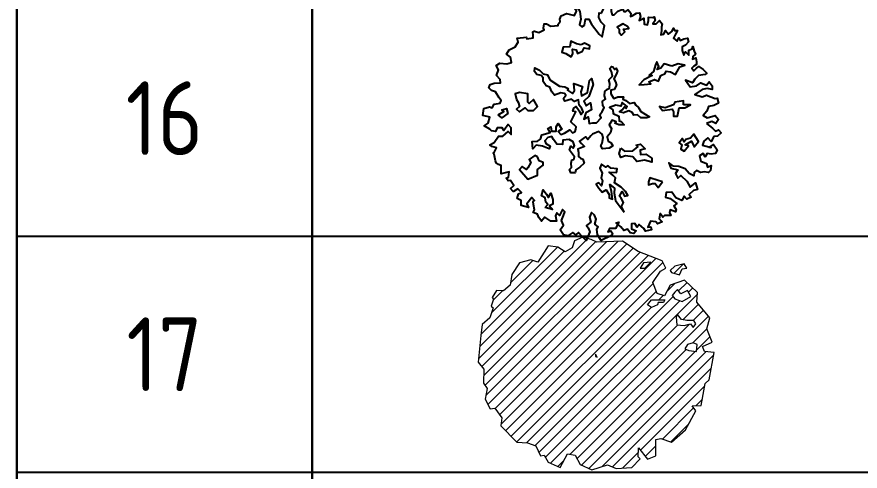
# Model space of a CAD drawing. Header units: metres. Extents: x -2072 to 1581266, y 0 to 323429.
# Drawn here: x 1734.68 to 1763.24, y 1723.38 to 1738.77 of the extents above; entities that cross this region are included whole.
import ezdxf

# ---------------------------------------------------------------- set-up
doc = ezdxf.new("R2010")
doc.units = ezdxf.units.M
doc.layers.add('АЖФ Лиственные деревья', color=7, linetype='Continuous')
doc.layers.add('АЖФ Лиственные кустарники', color=7, linetype='Continuous', lineweight=9)
doc.layers.add('ГП - Лист (таблица)', color=7, linetype='Continuous', lineweight=9)
doc.layers.add('ГП_Озеленение_деревья и кустарники', color=7, linetype='Continuous', lineweight=9, true_color=0x2e7666)
doc.styles.add('ATTR', font='romans.shx', dxfattribs={"width": 0.8, "height": 0.470416})
doc.styles.add('GOST Common_2', font='GOST_Common.ttf', dxfattribs={"width": 0.9, "height": 2.5})
doc.styles.add('ГП Ариал 2016', font='arial.ttf')

# ---------------------------------------------------------------- blocks, each defined once
blk = doc.blocks.new('*T90')
at = {"layer": 'Defpoints', "color": 8, "linetype": 'ByBlock', "lineweight": 0, "transparency": 16777216}
for p, q in [((0, 0), (208.026, 0)), ((0, 0), (0, -10)), ((208.026, 0), (208.026, -10))]:
    blk.add_line(p, q, dxfattribs=at)
at = {"layer": 'ГП - Лист (таблица)', "color": 0, "linetype": 'ByBlock', "lineweight": 40, "transparency": 16777216}
for p, q in [((0, -10), (208.026, -10)), ((0, -10), (0, -29.267)), ((10, -10), (10, -29.267)), ((30, -10), (30, -29.267)), ((115, -10), (115, -29.267)), ((132.406, -10), (132.406, -29.267)), ((151.584, -10), (151.584, -29.267)), ((166.584, -10), (166.584, -29.267)), ((208.026, -10), (208.026, -29.267))]:
    blk.add_line(p, q, dxfattribs=at)
at = {"layer": 'ГП - Лист (таблица)', "color": 0, "linetype": 'ByBlock', "lineweight": 30, "transparency": 16777216}
for p, q in [((0, -29.267), (208.026, -29.267)), ((0, -29.267), (0, -677.267)), ((208.026, -29.267), (208.026, -677.267)), ((10, -37.267), (10, -125.267)), ((30, -37.267), (30, -125.267)), ((115, -37.267), (115, -125.267)), ((132.406, -37.267), (132.406, -125.267)), ((151.584, -37.267), (151.584, -125.267)), ((166.584, -37.267), (166.584, -125.267)), ((10, -133.267), (10, -277.267)), ((30, -133.267), (30, -277.267)), ((115, -133.267), (115, -277.267)), ((132.406, -133.267), (132.406, -277.267)), ((151.584, -133.267), (151.584, -277.267)), ((166.584, -133.267), (166.584, -277.267)), ((10, -285.267), (10, -549.267)), ((30, -285.267), (30, -549.267)), ((115, -285.267), (115, -549.267)), ((132.406, -285.267), (132.406, -549.267)), ((151.584, -285.267), (151.584, -549.267)), ((166.584, -285.267), (166.584, -549.267)), ((10, -557.267), (10, -621.267)), ((30, -557.267), (30, -621.267)), ((115, -557.267), (115, -621.267)), ((132.406, -557.267), (132.406, -621.267)), ((151.584, -557.267), (151.584, -621.267)), ((166.584, -557.267), (166.584, -621.267)), ((10, -629.267), (10, -677.267)), ((30, -629.267), (30, -677.267)), ((115, -629.267), (115, -677.267)), ((132.406, -629.267), (132.406, -677.267)), ((151.584, -629.267), (151.584, -677.267)), ((166.584, -629.267), (166.584, -677.267))]:
    blk.add_line(p, q, dxfattribs=at)
at = {"layer": 'ГП - Лист (таблица)', "color": 0, "linetype": 'ByBlock', "lineweight": -2, "transparency": 16777216}
for p, q in [((0, -37.267), (208.026, -37.267)), ((0, -45.267), (208.026, -45.267)), ((0, -53.267), (208.026, -53.267)), ((0, -61.267), (208.026, -61.267)), ((0, -69.267), (208.026, -69.267)), ((0, -77.267), (208.026, -77.267)), ((0, -85.267), (208.026, -85.267)), ((0, -93.267), (208.026, -93.267)), ((0, -101.267), (208.026, -101.267)), ((0, -109.267), (208.026, -109.267)), ((0, -117.267), (208.026, -117.267)), ((0, -125.267), (208.026, -125.267)), ((0, -133.267), (208.026, -133.267)), ((0, -141.267), (208.026, -141.267)), ((0, -149.267), (208.026, -149.267)), ((0, -157.267), (208.026, -157.267)), ((0, -165.267), (208.026, -165.267)), ((0, -173.267), (208.026, -173.267)), ((0, -181.267), (208.026, -181.267)), ((0, -189.267), (208.026, -189.267)), ((0, -197.267), (208.026, -197.267)), ((0, -205.267), (208.026, -205.267)), ((0, -213.267), (208.026, -213.267)), ((0, -221.267), (208.026, -221.267)), ((0, -229.267), (208.026, -229.267)), ((0, -237.267), (208.026, -237.267)), ((0, -245.267), (208.026, -245.267)), ((0, -253.267), (208.026, -253.267)), ((0, -261.267), (208.026, -261.267)), ((0, -269.267), (208.026, -269.267)), ((0, -277.267), (208.026, -277.267)), ((0, -285.267), (208.026, -285.267)), ((0, -293.267), (208.026, -293.267)), ((0, -301.267), (208.026, -301.267)), ((0, -309.267), (208.026, -309.267)), ((0, -317.267), (208.026, -317.267)), ((0, -325.267), (208.026, -325.267)), ((0, -333.267), (208.026, -333.267)), ((0, -341.267), (208.026, -341.267)), ((0, -349.267), (208.026, -349.267)), ((0, -357.267), (208.026, -357.267)), ((0, -365.267), (208.026, -365.267)), ((0, -373.267), (208.026, -373.267)), ((0, -381.267), (208.026, -381.267)), ((0, -389.267), (208.026, -389.267)), ((0, -397.267), (208.026, -397.267)), ((0, -405.267), (208.026, -405.267)), ((0, -413.267), (208.026, -413.267)), ((0, -421.267), (208.026, -421.267)), ((0, -429.267), (208.026, -429.267)), ((0, -437.267), (208.026, -437.267)), ((0, -445.267), (208.026, -445.267)), ((0, -453.267), (208.026, -453.267)), ((0, -461.267), (208.026, -461.267)), ((0, -469.267), (208.026, -469.267)), ((0, -477.267), (208.026, -477.267)), ((0, -485.267), (208.026, -485.267)), ((0, -493.267), (208.026, -493.267)), ((0, -501.267), (208.026, -501.267)), ((0, -509.267), (208.026, -509.267)), ((0, -517.267), (208.026, -517.267)), ((0, -525.267), (208.026, -525.267)), ((0, -533.267), (208.026, -533.267)), ((0, -541.267), (208.026, -541.267)), ((0, -549.267), (208.026, -549.267)), ((0, -557.267), (208.026, -557.267)), ((0, -565.267), (208.026, -565.267)), ((0, -573.267), (208.026, -573.267)), ((0, -581.267), (208.026, -581.267)), ((0, -589.267), (208.026, -589.267)), ((0, -597.267), (208.026, -597.267)), ((0, -605.267), (208.026, -605.267)), ((0, -613.267), (208.026, -613.267)), ((0, -621.267), (208.026, -621.267)), ((0, -629.267), (208.026, -629.267)), ((0, -637.267), (208.026, -637.267)), ((0, -645.267), (208.026, -645.267)), ((0, -653.267), (208.026, -653.267)), ((0, -661.267), (208.026, -661.267)), ((0, -669.267), (208.026, -669.267)), ((0, -677.267), (208.026, -677.267))]:
    blk.add_line(p, q, dxfattribs=at)
at = {"layer": 'ГП - Лист (таблица)', "transparency": 16777216}
for s, insert, char_height, width, attachment_point, style in [('Ведомость элементов озеленения', (104.013, -5), 3.5, 205.02644, 5, 'GOST Common_2'), ('Обхват ствола, см', (123.703, -19.634), 2.5, 17.40565, 5, 'GOST Common_2'), ('Наименование породы или\\Pвид насаждения', (72.5, -19.634), 2.5, 85, 5, 'GOST Common_2'), ('{\\W0.8;Условное обозначение}', (20, -19.634), 2.5, 20, 5, 'GOST Common_2'), ('Размер,\\Pсм', (141.995, -19.634), 2.5, 19.17871, 5, 'GOST Common_2'), ('Примечание', (187.305, -19.634), 2.5, 41.44209, 5, 'GOST Common_2'), ('Поз.', (5, -19.634), 2.5, 10, 5, 'GOST Common_2'), ('Кол.', (159.084, -19.634), 2.5, 15, 5, 'GOST Common_2'), ('Хвойные деревья и кустарники', (104.013, -33.267), 2.5, 205.02644, 5, 'GOST Common_2'), ('\\A1;1', (5, -41.267), 2.5, 7, 5, 'GOST Common_2'), ('{\\C0;Ель}', (31.5, -41.267), 2.5, 82, 4, 'GOST Common_2'), ('20-25', (123.703, -41.267), 2.5, 14.40565, 5, 'GOST Common_2'), ('500-600', (141.995, -41.267), 2.5, 16.17871, 5, 'GOST Common_2'), ('С комом 0.8*0.8*0.8', (187.305, -41.267), 2.5, 38.44209, 5, 'GOST Common_2'), ('Лиственница', (31.5, -49.267), 2.5, 82, 4, 'GOST Common_2'), ('\\A1;2', (5, -49.267), 2.5, 7, 5, 'GOST Common_2'), ('\\A1;3', (5, -57.267), 2.5, 7, 5, 'GOST Common_2'), ('Сосна', (31.5, -57.267), 2.5, 82, 4, 'GOST Common_2'), ('{\\C0;Сосна горная}', (31.5, -65.267), 2.5, 82, 4, 'GOST Common_2'), ('4', (5, -65.267), 2.5, 7, 5, 'GOST Common_2'), ('5', (5, -73.267), 2.5, 7, 5, 'GOST Common_2'), ('Можжевельник', (31.5, -73.267), 2.5, 82, 4, 'GOST Common_2'), ('{\\fGOST Common|b0|i0|c204|p34;\\W0.9;\\C0;Можжевельник горизонтальный}', (31.5, -81.267), 2.5, 82, 4, 'ГП Ариал 2016'), ('6', (5, -81.267), 2.5, 7, 5, 'GOST Common_2'), ('7', (5, -89.267), 2.5, 7, 5, 'GOST Common_2'), ('{\\fGOST Common|b0|i0|c204|p34;\\W0.9;\\C0;Пихта}', (31.5, -89.267), 2.5, 82, 4, 'ГП Ариал 2016'), ('{\\fGOST Common|b0|i0|c204|p34;\\W0.9;\\C0;Псевдотсуга}', (31.5, -97.267), 2.5, 82, 4, 'ГП Ариал 2016'), ('8', (5, -97.267), 2.5, 7, 5, 'GOST Common_2'), ('{\\fGOST Common|b0|i0|c204|p34;\\W0.9;\\C0;Микробиота перекрёстнопарная}', (31.5, -105.267), 2.5, 82, 4, 'ГП Ариал 2016'), ('9', (5, -105.267), 2.5, 7, 5, 'GOST Common_2'), ('{\\fGOST Common|b0|i0|c204|p34;\\W0.9;\\C0;Тсуга}', (31.5, -113.267), 2.5, 82, 4, 'ГП Ариал 2016'), ('{\\fGOST Common|b0|i0|c204|p34;\\W0.9;\\C0;Туя западная}', (31.5, -121.267), 2.5, 82, 4, 'ГП Ариал 2016'), ('10', (5, -121.267), 2.5, 7, 5, 'GOST Common_2'), ('{\\fArial|b0|i0|c204|p34;Лиственные деревья }', (104.013, -129.267), 2.5, 205.02644, 5, 'GOST Common_2'), ('Бархат Амурский', (31.5, -137.267), 2.5, 82, 4, 'GOST Common_2'), ('1', (5, -137.267), 2.5, 7, 5, 'GOST Common_2'), ('Береза', (31.5, -145.267), 2.5, 82, 4, 'GOST Common_2'), ('2', (5, -145.267), 2.5, 7, 5, 'GOST Common_2'), ('Боярышник', (31.5, -153.267), 2.5, 82, 4, 'GOST Common_2'), ('3', (5, -153.267), 2.5, 7, 5, 'GOST Common_2'), ('4', (5, -161.267), 2.5, 7, 5, 'GOST Common_2'), ('Вишня', (31.5, -161.267), 2.5, 82, 4, 'GOST Common_2'), ('5', (5, -169.267), 2.5, 7, 5, 'GOST Common_2'), ('Вяз', (31.5, -169.267), 2.5, 82, 4, 'GOST Common_2'), ('Груша', (31.5, -177.267), 2.5, 82, 4, 'GOST Common_2'), ('6', (5, -177.267), 2.5, 7, 5, 'GOST Common_2'), ('Дуб', (31.5, -185.267), 2.5, 82, 4, 'GOST Common_2'), ('7', (5, -185.267), 2.5, 7, 5, 'GOST Common_2'), ('8', (5, -193.267), 2.5, 7, 5, 'GOST Common_2'), ('Ива ', (31.5, -193.267), 2.5, 82, 4, 'GOST Common_2'), ('9', (5, -201.267), 2.5, 7, 5, 'GOST Common_2'), ('Клен', (31.5, -201.267), 2.5, 82, 4, 'GOST Common_2'), ('10', (5, -209.267), 2.5, 7, 5, 'GOST Common_2'), ('Конский каштан', (31.5, -209.267), 2.5, 82, 4, 'GOST Common_2'), ('11', (5, -217.267), 2.5, 7, 5, 'GOST Common_2'), ('Липа ', (31.5, -217.267), 2.5, 82, 4, 'GOST Common_2'), ('12', (5, -225.267), 2.5, 7, 5, 'GOST Common_2'), ('Ольха', (31.5, -225.267), 2.5, 82, 4, 'GOST Common_2'), ('Акация (Робиния)', (31.5, -233.267), 2.5, 82, 4, 'GOST Common_2'), ('13', (5, -233.267), 2.5, 7, 5, 'GOST Common_2'), ('14', (5, -241.267), 2.5, 7, 5, 'GOST Common_2'), ('Рябина', (31.5, -241.267), 2.5, 82, 4, 'GOST Common_2'), ('15', (5, -249.267), 2.5, 7, 5, 'GOST Common_2'), ('Слива', (31.5, -249.267), 2.5, 82, 4, 'GOST Common_2'), ('16', (5, -257.267), 2.5, 7, 5, 'GOST Common_2'), ('Тополь', (31.5, -257.267), 2.5, 82, 4, 'GOST Common_2'), ('Черемуха', (31.5, -265.267), 2.5, 82, 4, 'GOST Common_2'), ('17', (5, -265.267), 2.5, 7, 5, 'GOST Common_2'), ('18', (5, -273.267), 2.5, 7, 5, 'GOST Common_2'), ('Яблоня', (31.5, -273.267), 2.5, 82, 4, 'GOST Common_2'), ('Лиственные кустарники', (104.013, -281.267), 3.5, 205.02644, 5, 'ГП Ариал 2016'), ('Арония', (31.5, -289.267), 2.5, 82, 4, 'GOST Common_2'), ('1', (5, -289.267), 2.5, 7, 5, 'GOST Common_2'), ('Барбарис', (31.5, -297.267), 2.5, 82, 4, 'GOST Common_2'), ('2', (5, -297.267), 2.5, 7, 5, 'GOST Common_2'), ('Бересклет', (31.5, -305.267), 2.5, 82, 4, 'GOST Common_2'), ('3', (5, -305.267), 2.5, 7, 5, 'GOST Common_2'), ('Бирючина Вегейла', (31.5, -313.267), 2.5, 82, 4, 'GOST Common_2'), ('4', (5, -313.267), 2.5, 7, 5, 'GOST Common_2'), ('Бузина', (31.5, -321.267), 2.5, 82, 4, 'GOST Common_2'), ('5', (5, -321.267), 2.5, 7, 5, 'GOST Common_2'), ('6', (5, -329.267), 2.5, 7, 5, 'GOST Common_2'), ('Вегейла', (31.5, -329.267), 2.5, 82, 4, 'GOST Common_2'), ('Гортензия', (31.5, -337.267), 2.5, 82, 4, 'GOST Common_2'), ('7', (5, -337.267), 2.5, 7, 5, 'GOST Common_2'), ('Дерен', (31.5, -345.267), 2.5, 82, 4, 'GOST Common_2'), ('8', (5, -345.267), 2.5, 7, 5, 'GOST Common_2'), ('9', (5, -353.267), 2.5, 7, 5, 'GOST Common_2'), ('Жимолость', (31.5, -353.267), 2.5, 82, 4, 'GOST Common_2'), ('Ива пурпурная ф. "Nana"', (31.5, -361.267), 2.5, 82, 4, 'GOST Common_2'), ('10', (5, -361.267), 2.5, 7, 5, 'GOST Common_2'), ('Ирга', (31.5, -369.267), 2.5, 82, 4, 'GOST Common_2'), ('11', (5, -369.267), 2.5, 7, 5, 'GOST Common_2'), ('12', (5, -377.267), 2.5, 7, 5, 'GOST Common_2'), ('Калина', (31.5, -377.267), 2.5, 82, 4, 'GOST Common_2'), ('Карагана', (31.5, -385.267), 2.5, 82, 4, 'GOST Common_2'), ('13', (5, -385.267), 2.5, 7, 5, 'GOST Common_2'), ('14', (5, -393.267), 2.5, 7, 5, 'GOST Common_2'), ('Кизильник', (31.5, -393.267), 2.5, 82, 4, 'GOST Common_2'), ('15', (5, -401.267), 2.5, 7, 5, 'GOST Common_2'), ('Лапчатка', (31.5, -401.267), 2.5, 82, 4, 'GOST Common_2'), ('Лещина', (31.5, -409.267), 2.5, 82, 4, 'GOST Common_2'), ('16', (5, -409.267), 2.5, 7, 5, 'GOST Common_2'), ('17', (5, -417.267), 2.5, 7, 5, 'GOST Common_2'), ('Лох', (31.5, -417.267), 2.5, 82, 4, 'GOST Common_2'), ('18', (5, -425.267), 2.5, 7, 5, 'GOST Common_2'), ('Магония', (31.5, -425.267), 2.5, 82, 4, 'GOST Common_2'), ('Пузыреплодник калинолистный', (31.5, -433.267), 2.5, 82, 4, 'GOST Common_2'), ('19', (5, -433.267), 2.5, 7, 5, 'GOST Common_2'), ('Ракитник русский', (31.5, -441.267), 2.5, 82, 4, 'GOST Common_2'), ('20', (5, -441.267), 2.5, 7, 5, 'GOST Common_2'), ('Рододендрон даурский', (31.5, -449.267), 2.5, 82, 4, 'GOST Common_2'), ('21', (5, -449.267), 2.5, 7, 5, 'GOST Common_2'), ('22', (5, -457.267), 2.5, 7, 5, 'GOST Common_2'), ('Роза', (31.5, -457.267), 2.5, 82, 4, 'GOST Common_2'), ('23', (5, -465.267), 2.5, 7, 5, 'GOST Common_2'), ('Рябинник', (31.5, -465.267), 2.5, 82, 4, 'GOST Common_2'), ('Сирень', (31.5, -473.267), 2.5, 82, 4, 'GOST Common_2'), ('24', (5, -473.267), 2.5, 7, 5, 'GOST Common_2'), ('Смородина', (31.5, -481.267), 2.5, 82, 4, 'GOST Common_2'), ('25', (5, -481.267), 2.5, 7, 5, 'GOST Common_2'), ('26', (5, -489.267), 2.5, 7, 5, 'GOST Common_2'), ('Снежнеягоник', (31.5, -489.267), 2.5, 82, 4, 'GOST Common_2'), ('Спирея', (31.5, -497.267), 2.5, 82, 4, 'GOST Common_2'), ('27', (5, -497.267), 2.5, 7, 5, 'GOST Common_2'), ('Стефанандра', (31.5, -505.267), 2.5, 82, 4, 'GOST Common_2'), ('28', (5, -505.267), 2.5, 7, 5, 'GOST Common_2'), ('Форзиция', (31.5, -513.267), 2.5, 82, 4, 'GOST Common_2'), ('29', (5, -513.267), 2.5, 7, 5, 'GOST Common_2'), ('30', (5, -521.267), 2.5, 7, 5, 'GOST Common_2'), ('Хеномелес', (31.5, -521.267), 2.5, 82, 4, 'GOST Common_2'), ('Чубушник', (31.5, -529.267), 2.5, 82, 4, 'GOST Common_2'), ('31', (5, -529.267), 2.5, 7, 5, 'GOST Common_2'), ('32', (5, -537.267), 2.5, 7, 5, 'GOST Common_2'), ('33', (5, -545.267), 2.5, 7, 5, 'GOST Common_2'), ('Лианы', (104.013, -553.267), 3.5, 205.02644, 5, 'ГП Ариал 2016'), ('Актинидия коломкита', (31.5, -561.267), 2.5, 82, 4, 'GOST Common_2'), ('1', (5, -561.267), 2.5, 7, 5, 'GOST Common_2'), ('Девичий виноград', (31.5, -569.267), 2.5, 82, 4, 'GOST Common_2'), ('2', (5, -569.267), 2.5, 7, 5, 'GOST Common_2'), ('Древогубец', (31.5, -577.267), 2.5, 82, 4, 'GOST Common_2'), ('3', (5, -577.267), 2.5, 7, 5, 'GOST Common_2'), ('Жимолость каприфоль', (31.5, -585.267), 2.5, 82, 4, 'GOST Common_2'), ('4', (5, -585.267), 2.5, 7, 5, 'GOST Common_2'), ('5', (5, -593.267), 2.5, 7, 5, 'GOST Common_2'), ('{\\fArial|b0|i0|c204|p34;Хмель}', (31.5, -593.267), 2.5, 82, 4, 'GOST Common_2'), ('{\\fGOST Common|b0|i0|c204|p34;\\W0.9;Существующие зеленые насаждения}', (104.013, -625.267), 3.5, 205.02644, 5, 'ГП Ариал 2016'), ('Существующие древесное насаждение', (31.5, -633.267), 2.5, 82, 4, 'GOST Common_2'), ('1', (5, -633.267), 2.5, 7, 5, 'GOST Common_2'), ('Существующие кустарниковое насаждение', (31.5, -641.267), 2.5, 82, 4, 'GOST Common_2'), ('2', (5, -641.267), 2.5, 7, 5, 'GOST Common_2'), ('Существующие хвойное насаждение', (31.5, -649.267), 2.5, 82, 4, 'GOST Common_2'), ('3', (5, -649.267), 2.5, 7, 5, 'GOST Common_2'), ('Существующая живая изгородь', (31.5, -657.267), 2.5, 82, 4, 'GOST Common_2'), ('4', (5, -657.267), 2.5, 7, 5, 'GOST Common_2')]:
    blk.add_mtext(s, dxfattribs=dict(at, insert=insert, char_height=char_height, width=width, attachment_point=attachment_point, style=style))
blk = doc.blocks.new('Лещина')
at = {"layer": 'АЖФ Лиственные деревья', "color": 104, "elevation": -8962}
for points in [[(2371, 977), (2450, 918), (2489, 880), (2526, 896), (2559, 859), (2515, 817), (2467, 810), (2434, 747), (2391, 795), (2338, 751), (2322, 698), (2434, 670), (2408, 670), (2461, 709), (2509, 639), (2489, 591), (2430, 585), (2382, 591), (2354, 552), (2327, 591), (2284, 563), (2301, 494), (2371, 462), (2386, 418), (2430, 440), (2424, 376), (2397, 348), (2343, 359), (2294, 348), (2242, 376), (2215, 348), (2209, 306), (2150, 337), (2097, 396), (2016, 424), (1946, 429), (1887, 473), (1913, 403), (2005, 381), (1972, 337), (2005, 274), (2042, 311), (2117, 236), (2161, 161), (2231, 214), (2257, 129), (2204, 118), (2150, 63), (2176, 32), (2117, 4), (2086, 43), (2053, -11), (1979, 21), (1924, 96), (1854, 91), (1843, 32), (1903, 15), (1990, -49), (1951, -81), (1983, -130), (1972, -156), (1903, -134), (1898, -167), (1913, -204), (1876, -204), (1833, -204), (1812, -226), (1775, -178), (1764, -248), (1801, -285), (1742, -312), (1721, -285), (1651, -279), (1618, -355), (1657, -349), (1666, -388), (1587, -408), (1565, -371), (1506, -322), (1479, -355), (1451, -307), (1409, -312), (1409, -377), (1469, -403), (1436, -436), (1388, -430), (1355, -382), (1307, -397), (1269, -349), (1210, -301), (1243, -290), (1199, -371), (1125, -371), (1103, -414), (1140, -403), (1167, -441), (1151, -463), (1017, -526), (969, -456), (963, -382), (980, -349), (937, -318), (952, -252), (932, -200), (893, -167), (867, -226), (882, -290), (829, -333), (851, -366), (873, -414), (823, -526), (770, -473), (727, -425), (689, -456), (652, -425), (588, -467), (534, -452), (490, -388), (534, -329), (507, -270), (534, -204), (549, -156), (518, -130), (481, -204), (448, -172), (431, -210), (442, -279), (367, -279), (293, -226), (249, -279), (216, -231), (196, -189), (142, -167), (157, -134), (148, -64), (142, -27), (157, -11), (126, 26), (61, -55), (83, -103), (-14, -75), (-14, -11), (-62, 15), (-46, 74), (-9, 91), (-57, 140), (-110, 102), (-116, 102), (-148, 144), (-106, 182), (-148, 247), (-180, 241), (-207, 274), (-176, 289), (-169, 359), (-272, 333), (-272, 386), (-272, 440), (-303, 451), (-336, 473), (-342, 499), (-358, 585), (-373, 596), (-362, 607), (-331, 666), (-390, 681), (-417, 703), (-358, 736), (-303, 817), (-250, 817), (-180, 876), (-143, 837), (-143, 924), (-180, 966), (-235, 891), (-255, 924), (-320, 924), (-342, 876), (-395, 885), (-417, 907), (-487, 950), (-438, 983), (-417, 1062), (-508, 1084), (-491, 1170), (-421, 1192), (-384, 1181), (-362, 1229), (-283, 1240), (-272, 1277), (-294, 1310), (-342, 1385), (-395, 1402), (-428, 1439), (-410, 1483), (-362, 1498), (-277, 1503), (-283, 1546), (-331, 1595), (-303, 1669), (-336, 1724), (-288, 1756), (-196, 1746), (-137, 1766), (-148, 1831), (-202, 1873), (-169, 1928), (-88, 1965), (-51, 2024), (-62, 2079), (56, 2089), (61, 2068), (142, 2083), (142, 2116), (137, 2158), (153, 2169), (157, 2169), (216, 2149), (282, 2186), (276, 2206), (282, 2261), (314, 2261), (367, 2234), (464, 2239), (464, 2256), (490, 2293), (485, 2320), (501, 2363), (571, 2394), (674, 2368), (700, 2427), (674, 2460), (722, 2460), (744, 2422), (755, 2324), (737, 2250), (770, 2223), (803, 2245), (814, 2320), (856, 2324), (893, 2256), (991, 2127), (1028, 2094), (1059, 2239), (1017, 2282), (985, 2342), (991, 2405), (1022, 2401)], [(1022, 2401), (1049, 2464), (1103, 2491), (1147, 2460), (1147, 2422), (1157, 2379), (1184, 2379), (1232, 2427), (1296, 2449), (1307, 2422), (1333, 2422), (1366, 2443), (1399, 2401), (1392, 2357), (1414, 2363), (1473, 2401), (1511, 2405), (1521, 2357), (1506, 2304), (1565, 2335), (1570, 2256), (1613, 2250), (1624, 2304), (1624, 2346), (1683, 2342), (1699, 2352), (1710, 2304), (1683, 2261), (1725, 2261), (1769, 2304), (1801, 2261), (1791, 2217), (1791, 2175), (1784, 2121), (1823, 2131), (1843, 2175), (1882, 2131), (1930, 2169), (1946, 2206), (1962, 2175), (1999, 2175), (1972, 2127), (1946, 2079), (1994, 2040), (2016, 2083), (2032, 2046), (2080, 2068), (2128, 2079), (2139, 2030), (2102, 1987), (2058, 1965), (2058, 1917), (2080, 1858), (2102, 1901), (2145, 1858), (2145, 1923), (2187, 1939), (2198, 1971), (2215, 1912), (2231, 1873), (2198, 1842), (2193, 1809), (2235, 1825), (2242, 1772), (2242, 1739), (2209, 1718), (2182, 1691), (2209, 1658), (2242, 1691), (2274, 1713), (2327, 1676), (2375, 1627), (2354, 1610), (2268, 1599), (2224, 1551), (2193, 1503), (2102, 1536), (2161, 1450), (2242, 1465), (2301, 1503), (2371, 1472), (2408, 1514), (2445, 1465), (2445, 1417), (2382, 1428), (2316, 1417), (2220, 1353), (2316, 1321), (2371, 1343), (2483, 1299), (2509, 1305), (2526, 1240), (2467, 1209), (2397, 1198), (2375, 1139), (2327, 1084), (2382, 1052), (2483, 1080), (2526, 1031), (2494, 977), (2441, 1003), (2371, 977)]]:
    blk.add_lwpolyline(points, dxfattribs=at)
at = {"layer": 'АЖФ Лиственные деревья', "color": 26, "true_color": 0x75220f, "elevation": -8962}
for points in [[(1297, 2261), (1222, 2218), (1248, 2192), (1248, 2149), (1280, 2116), (1323, 2159), (1302, 2192), (1371, 2202), (1356, 2229)], [(759, 1993), (701, 2004), (626, 2041), (615, 1966), (529, 1961), (512, 1896), (561, 1880), (630, 1837), (652, 1875), (647, 1934), (695, 1929), (712, 1880), (776, 1912), (798, 1955), (867, 1939), (872, 1977), (802, 2015)], [(1924, 1719), (1828, 1746), (1786, 1692), (1737, 1676), (1758, 1714), (1732, 1772), (1715, 1735), (1689, 1649), (1635, 1600), (1672, 1595), (1565, 1542), (1506, 1477), (1571, 1482), (1657, 1488), (1629, 1514), (1705, 1547), (1753, 1525), (1786, 1595), (1839, 1622), (1855, 1654), (1909, 1643), (1973, 1611), (1995, 1649), (2027, 1708), (2092, 1729), (2006, 1746)], [(2074, 1218), (2074, 1272), (1966, 1254), (1947, 1218), (1840, 1182), (1767, 1200), (1804, 1145), (1929, 1164), (1947, 1128), (1947, 1074), (2001, 1074), (2020, 1182), (2092, 1182), (2164, 1218)], [(2167, 789), (2107, 773), (2086, 741), (2064, 784), (2021, 730), (2053, 703), (2043, 649), (2086, 623), (2140, 692), (2097, 703), (2178, 752), (2215, 677), (2269, 746), (2210, 843)], [(1270, 660), (1318, 623), (1425, 628), (1490, 677), (1468, 698), (1522, 714), (1581, 655), (1517, 634), (1522, 580), (1592, 585), (1667, 531), (1667, 483), (1576, 505), (1474, 488), (1425, 548), (1329, 563), (1270, 542), (1248, 591)], [(199, 551), (164, 569), (91, 515), (110, 479), (74, 407), (56, 389), (2, 425), (-35, 389), (74, 262), (199, 316), (199, 389), (271, 443), (271, 479), (217, 497)], [(1313, -162), (1280, -91), (1302, -38), (1276, 16), (1254, 42), (1286, 102), (1318, 42), (1361, 53), (1329, 102), (1276, 161), (1190, 214), (1200, 279), (1173, 311), (1119, 354), (1216, 349), (1222, 397), (1141, 403), (1108, 435), (1076, 419), (1022, 456), (1001, 403), (1028, 339), (1017, 274), (1033, 242), (1022, 177), (985, 214), (953, 199), (985, 145), (1028, 96), (1082, 124), (1119, 64), (1119, 21), (1162, 5), (1151, 102), (1130, 193), (1190, 145), (1184, 81), (1200, -11), (1237, -59)], [(1804, 227), (1749, 245), (1641, 281), (1624, 227), (1624, 190), (1678, 208), (1713, 208), (1749, 155)], [(298, -102), (330, -65), (303, -33), (298, 21), (249, 48), (271, 124), (314, 70), (341, 27), (368, 81), (394, -1), (394, -59), (352, -81), (389, -130)]]:
    blk.add_lwpolyline(points, close=True, dxfattribs=at)
at = {"layer": 'АЖФ Лиственные деревья', "color": 104, "elevation": -8962}
for points in [[(910, 989), (958, 989), (1017, 1053), (1001, 1090), (1028, 1133), (1055, 1182), (1039, 1208), (1033, 1267), (1071, 1294), (1060, 1337), (1065, 1391), (1098, 1423), (1125, 1434), (1130, 1493), (1114, 1542), (1162, 1590), (1151, 1649), (1130, 1686), (1151, 1714), (1168, 1708), (1194, 1676), (1211, 1692), (1227, 1654), (1211, 1611), (1179, 1552), (1200, 1514), (1216, 1471), (1184, 1418), (1141, 1407), (1141, 1359), (1179, 1299), (1233, 1321), (1302, 1321), (1297, 1294), (1334, 1273), (1382, 1235), (1442, 1251), (1463, 1214), (1495, 1187), (1528, 1133), (1640, 1064), (1603, 1053), (1528, 1053), (1485, 1090), (1436, 1085), (1414, 1122), (1371, 1144), (1302, 1118), (1254, 1128), (1286, 1155), (1318, 1193), (1340, 1171), (1350, 1198), (1286, 1251), (1270, 1203), (1205, 1214), (1125, 1187), (1168, 1155), (1173, 1107), (1243, 1075), (1248, 1015), (1276, 1004), (1313, 961), (1243, 961), (1194, 983), (1211, 999), (1157, 1021), (1119, 961), (1151, 913), (1136, 859), (1093, 806), (1108, 752), (1141, 735), (1168, 692), (1119, 660), (1033, 655), (1012, 692), (1028, 725), (1044, 800), (1028, 843), (985, 875), (904, 843), (883, 821), (845, 773), (813, 806), (738, 752), (765, 720), (802, 682), (716, 649), (727, 606), (727, 553), (749, 531), (781, 520), (798, 467), (744, 419), (690, 381), (684, 343), (626, 343), (609, 386), (636, 413), (630, 467), (641, 510), (663, 515), (673, 548), (647, 585), (609, 634), (626, 687), (658, 660), (673, 692), (658, 741), (604, 773), (523, 763), (518, 709), (448, 714), (405, 773), (383, 811), (330, 800), (292, 757), (303, 720), (362, 687), (346, 655), (260, 687), (180, 698), (137, 655), (131, 746), (196, 752), (234, 778), (255, 832), (362, 864), (330, 913), (368, 935), (378, 881), (437, 881), (437, 935), (464, 978), (512, 907), (464, 875), (497, 838), (544, 854), (615, 897), (647, 859), (684, 875), (690, 907), (695, 935), (626, 999), (647, 1042), (690, 1128), (652, 1139), (663, 1176), (695, 1198), (733, 1144), (755, 1096), (787, 1128), (770, 1171), (733, 1214), (727, 1284), (673, 1262), (636, 1294), (550, 1267), (534, 1299), (561, 1342), (544, 1364), (497, 1375), (415, 1342), (383, 1385), (357, 1445), (309, 1466), (271, 1520), (271, 1568), (244, 1595), (191, 1611), (158, 1649), (163, 1697), (223, 1665), (271, 1617), (325, 1606), (357, 1542), (480, 1461), (550, 1450), (593, 1428), (583, 1407), (647, 1364), (673, 1402), (663, 1493), (776, 1456), (755, 1385), (765, 1337), (840, 1380), (867, 1531), (893, 1557), (915, 1482), (856, 1327), (792, 1267), (824, 1208), (878, 1246), (893, 1155), (819, 1118), (792, 1036), (851, 1064), (856, 1010), (862, 978)], [(145, 1145), (199, 1200), (145, 1290), (91, 1236), (74, 1254), (74, 1362), (-35, 1379), (-89, 1362), (-71, 1290), (-52, 1254), (-35, 1200), (-71, 1164), (-35, 1128), (37, 1182), (74, 1145)], [(-309, 1090), (-234, 1133), (-261, 1155), (-201, 1171), (-186, 1107), (-261, 1053)]]:
    blk.add_lwpolyline(points, close=True, dxfattribs=at)
blk = doc.blocks.new('Лох')
at = {"layer": 'АЖФ Лиственные кустарники', "true_color": 0x869886}
h = blk.add_hatch(dxfattribs=at)
h.set_pattern_fill('ANSI31', color=252, scale=0.8)
h.paths.add_polyline_path([(18.14, 24.28), (20.63, 28.05), (22.45, 29.04), (21.17, 31.33), (13.36, 34.48), (8.29, 37.85), (-0.13, 37.51), (-1.91, 38.35), (-4.64, 39.06), (-7.4, 37.93), (-8.18, 35.66), (-10.41, 34.34), (-12.85, 35.88), (-15.98, 36.26), (-19.3, 30.93), (-21.68, 31.75), (-25.31, 30.68), (-27.79, 26.91), (-28.4, 23.42), (-30.51, 21.61), (-32.84, 21.72), (-34.23, 19.42), (-33.84, 18.82), (-34.62, 16.55), (-33.9, 16.07), (-35.04, 12.76), (-37.55, 10.62), (-37.9, 7.04), (-38.82, -1.67), (-36.93, -3.93), (-37.03, -8.53), (-35.87, -10.31), (-36.48, -13.8), (-34.87, -16.9), (-33.34, -16.74), (-31.13, -19.81), (-31.46, -22.47), (-26.16, -27.76), (-22.7, -28.03), (-20.05, -28.94), (-18.51, -32.25), (-17.24, -31.99), (-15.96, -34.28), (-12.12, -36.07), (-9.69, -31.58), (-7.16, -31.99), (-5.56, -35.09), (-1.73, -36.87), (3.32, -35.14), (6.16, -36.35), (11.31, -36.04), (14.04, -33.28), (13.39, -32.59), (13.52, -29.63), (16.37, -33.39), (19.13, -32.26), (19.18, -26.96), (20.79, -26.58), (24.24, -27.77), (28.86, -23.81), (32.2, -17.56), (30.96, -15.98), (33.97, -15.86), (35.26, -8.67), (36.55, -7.5), (38.15, 1.43), (35.02, 1.82), (34.38, 3.42), (37.55, 4.88), (35.78, 9.19), (36.72, 12.79), (32.56, 17.93), (32.76, 21.1), (28.51, 25.1), (23.8, 23.49), (21.99, 19.95), (19.6, 20.77)])
h.paths.add_polyline_path([(16.39, 16.97), (17.7, 18.65), (22.08, 18.65), (21.64, 17.81), (19.89, 17.81), (19.67, 16.97), (17.7, 16.13)], flags=16)
h.paths.add_polyline_path([(13.99, 29.03), (15.08, 30.71), (17.48, 30.99), (15.52, 29.03)], flags=16)
h.paths.add_polyline_path([(24.48, 20.06), (25.36, 21.18), (26.23, 22.02), (27.32, 20.62), (29.51, 21.74), (30.6, 19.78), (27.76, 18.09), (25.36, 18.93)], flags=16)
h.paths.add_polyline_path([(25.79, 13.05), (26.23, 13.89), (27.54, 12.21), (29.29, 11.93), (31.48, 11.93), (32.14, 10.81), (31.26, 9.68), (30.39, 10.81), (28.42, 10.24), (26.01, 10.52)], flags=16)
h.paths.add_polyline_path([(-0.58, 0.89), (0, 0), (-0.53, 0.18)], flags=16)
h.paths.add_polyline_path([(29.51, 4.08), (31.26, 4.64), (32.57, 4.08), (32.35, 1.83), (29.95, 2.12), (28.64, 2.68)], flags=16)
h.paths.add_polyline_path([(0, 0), (0, 0), (0, 0), (0, 0)], flags=24)
h = blk.add_hatch(dxfattribs=at)
h.set_pattern_fill('ANSI31', color=252, scale=0.8)
h.paths.add_polyline_path([(25.36, 29.59), (23.83, 28.19), (24.26, 27.62), (26.89, 26.78), (27.76, 28.75), (29.29, 29.03), (28.42, 30.43)])
at = {"layer": 'АЖФ Лиственные кустарники', "color": 251, "true_color": 0x616161}
for points in [[(-26.16, -27.76), (-22.7, -28.03), (-20.05, -28.94), (-18.51, -32.25), (-17.24, -31.99), (-15.96, -34.28), (-12.12, -36.07), (-9.69, -31.58), (-7.16, -31.99), (-5.56, -35.09), (-1.73, -36.87), (3.32, -35.14), (6.16, -36.35), (11.31, -36.04), (14.04, -33.28), (13.39, -32.59), (13.52, -29.63), (16.37, -33.39), (19.13, -32.26), (19.18, -26.96), (20.79, -26.58), (24.24, -27.77), (28.86, -23.81), (32.2, -17.56), (30.96, -15.98), (33.97, -15.86), (35.26, -8.67), (36.55, -7.5), (38.15, 1.43), (35.02, 1.82), (34.38, 3.42), (37.55, 4.88), (35.78, 9.19), (36.72, 12.79), (32.56, 17.93), (32.76, 21.1), (28.51, 25.1), (23.8, 23.49), (21.99, 19.95), (19.6, 20.77), (18.14, 24.28), (20.63, 28.05), (22.45, 29.04), (21.17, 31.33), (13.36, 34.48), (8.29, 37.85), (-0.13, 37.51), (-1.91, 38.35), (-4.64, 39.06), (-7.4, 37.93), (-8.18, 35.66), (-10.41, 34.34), (-12.85, 35.88), (-15.98, 36.26), (-19.3, 30.93), (-21.68, 31.75), (-25.31, 30.68), (-27.79, 26.91), (-28.4, 23.42), (-30.51, 21.61), (-32.84, 21.72), (-34.23, 19.42), (-33.84, 18.82), (-34.62, 16.55), (-33.9, 16.07), (-35.04, 12.76), (-37.55, 10.62), (-37.9, 7.04), (-38.82, -1.67), (-36.93, -3.93), (-37.03, -8.53), (-35.87, -10.31), (-36.48, -13.8), (-34.87, -16.9), (-33.34, -16.74), (-31.13, -19.81), (-31.46, -22.47)], [(17.48, 30.99), (15.08, 30.71), (13.99, 29.03), (15.52, 29.03)], [(25.36, 29.59), (23.83, 28.19), (24.26, 27.62), (26.89, 26.78), (27.76, 28.75), (29.29, 29.03), (28.42, 30.43)], [(25.36, 21.18), (24.48, 20.06), (25.36, 18.93), (27.76, 18.09), (30.6, 19.78), (29.51, 21.74), (27.32, 20.62), (26.23, 22.02)], [(16.39, 16.97), (17.7, 18.65), (22.08, 18.65), (21.64, 17.81), (19.89, 17.81), (19.67, 16.97), (17.7, 16.13)], [(25.79, 13.05), (26.01, 10.52), (28.42, 10.24), (30.39, 10.81), (31.26, 9.68), (32.14, 10.81), (31.48, 11.93), (29.29, 11.93), (27.54, 12.21), (26.23, 13.89)], [(31.26, 4.64), (29.51, 4.08), (28.64, 2.68), (29.95, 2.12), (32.35, 1.83), (32.57, 4.08)], [(-0.58, 0.89), (-0.53, 0.18), (0, 0)]]:
    blk.add_lwpolyline(points, close=True, dxfattribs=at)
at = {"layer": 'АЖФ Лиственные кустарники', "color": 251, "true_color": 0x616161, "style": 'ATTR', "width": 0.8, "flags": 9}
blk.add_attdef('ESTCODE', (0, 0), '', height=0.000154, dxfattribs=at)

msp = doc.modelspace()

# ---------------------------------------------------------------- block references
msp.add_blockref('*T90', (1734.675, 2144.606))
at = {"layer": 'ГП_Озеленение_деревья и кустарники', "xscale": 0.002632741683856294, "yscale": 0.002632741683856294, "zscale": 0.002632741683856294}
msp.add_blockref('Лещина', (1751.792, 1732.582, 23.596), dxfattribs=at)
at = {"layer": 'ГП_Озеленение_деревья и кустарники', "color": 7, "xscale": 0.1038578728788719, "yscale": 0.1038578728788719, "zscale": 0.1038578728788719}
msp.add_blockref('Лох', (1754.333, 1727.246), dxfattribs=at)

doc.saveas('drawing.dxf')
